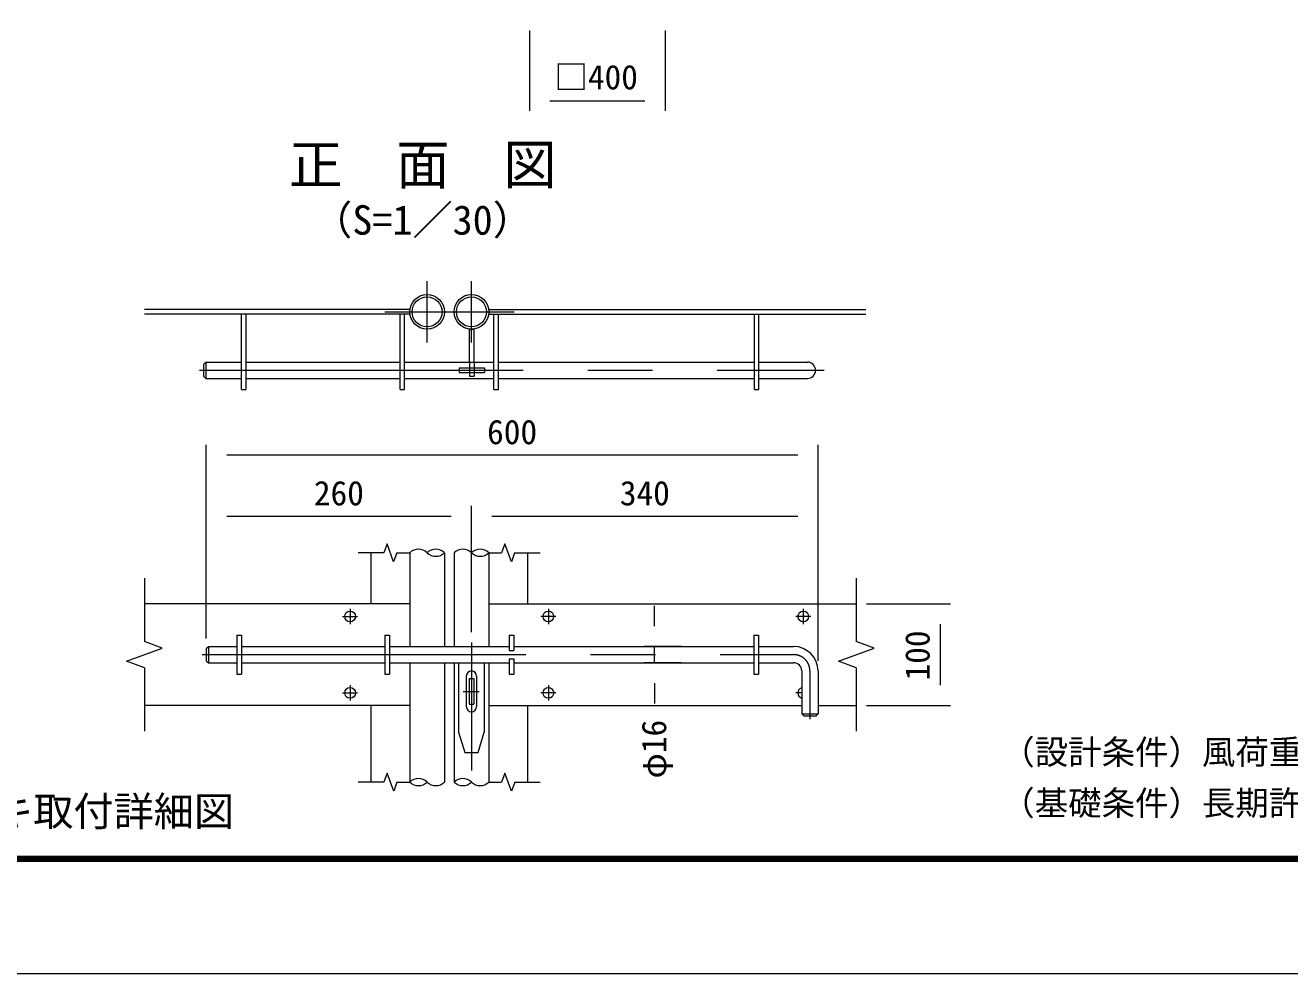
# Model space of a CAD drawing. Units: millimetres, scale not verified, with parts at other scales. Extents: x -6300 to 6300, y -4455 to 4455.
# Drawn here: x -3720 to 0, y -4455 to -1664 of the extents above; entities that cross this region are included whole.
import ezdxf
from ezdxf.enums import TextEntityAlignment as Align

# ---------------------------------------------------------------- set-up
doc = ezdxf.new("R2010")
doc.units = ezdxf.units.MM
doc.header["$LTSCALE"] = 30
doc.linetypes.add('DASHED', pattern=[7.5, 6, -1.5])
doc.linetypes.add('USER1', pattern=[50.8, 31.75, -6.35, 6.35, -6.35])
for name, color, linetype, lineweight in [('0-0_D-STR1', 1, 'Continuous', 18), ('0-1_D-STR3', 3, 'Continuous', 13), ('0-2_D-BMK', 2, 'USER1', 13), ('0-6_D-STR-DIM', 7, 'Continuous', 9), ('0-9_D-TTL-TXT', 7, 'Continuous', 18), ('0-C_D-TTL', 7, 'Continuous', 9)]:
    doc.layers.add(name, color=color, linetype=linetype, lineweight=lineweight)
doc.styles.add('ＭＳ ゴシック', font='')
doc.styles.get('ＭＳ ゴシック').set_extended_font_data('MS Gothic')

msp = doc.modelspace()

# ---------------------------------------------------------------- linework, layer by layer
at = {"layer": '0-0_D-STR1'}
for p, q in [((-2588.78, -2500.72), (-3370.1, -2500.72)), ((-2588.78, -2514.22), (-3370.1, -2514.22)), ((-2357.18, -2500.72), (-1247.59, -2500.72)), ((-2357.18, -2514.22), (-1247.59, -2514.22)), ((-2703.23, -3216.1), (-2703.23, -3366.1)), ((-2589.23, -3216.1), (-2589.23, -3492.1)), ((-2487.23, -3216.1), (-2487.23, -3492.1)), ((-2458.73, -3216.1), (-2458.73, -3492.1)), ((-2356.73, -3216.1), (-2356.73, -3492.1)), ((-2242.73, -3216.1), (-2242.73, -3366.1)), ((-2589.23, -3366.1), (-3370.1, -3366.1)), ((-2356.73, -3366.1), (-1275.23, -3366.1)), ((-2589.23, -3540.1), (-2589.23, -3891.1)), ((-2487.23, -3540.1), (-2487.23, -3891.1)), ((-2458.73, -3540.1), (-2458.73, -3891.1)), ((-2356.73, -3540.1), (-2356.73, -3891.1)), ((-2589.23, -3666.1), (-3370.1, -3666.1)), ((-2703.23, -3666.1), (-2703.23, -3891.1)), ((-2356.73, -3666.1), (-1435.73, -3666.1)), ((-2242.73, -3666.1), (-2242.73, -3891.1)), ((-1387.73, -3666.1), (-1275.23, -3666.1))]:
    msp.add_line(p, q, dxfattribs=at)
for centre, radius in [((-2538.23, -2507.47), 51), ((-2538.23, -2507.47), 44.1), ((-2407.73, -2507.47), 51), ((-2407.73, -2507.47), 44.1)]:
    msp.add_circle(centre, radius, dxfattribs=at)
at = {"layer": '0-1_D-STR3'}
for p, q in [((-3084.23, -2736.22), (-3084.23, -2514.22)), ((-3070.73, -2736.22), (-3070.73, -2514.22)), ((-2617.73, -2736.22), (-2617.73, -2514.22)), ((-2604.23, -2736.22), (-2604.23, -2514.22)), ((-2341.73, -2736.22), (-2341.73, -2514.22)), ((-2328.23, -2736.22), (-2328.23, -2514.22)), ((-1575.23, -2736.22), (-1575.23, -2514.22)), ((-1561.73, -2736.22), (-1561.73, -2514.22)), ((-2412.98, -2558.47), (-2399.48, -2558.47)), ((-2412.98, -2655.22), (-2412.98, -2558.47)), ((-2399.48, -2655.22), (-2399.48, -2558.47)), ((-3195.23, -2661.22), (-3189.23, -2655.22)), ((-3195.23, -2697.22), (-3195.23, -2661.22)), ((-3189.23, -2655.22), (-3084.23, -2655.22)), ((-3189.23, -2655.22), (-3189.23, -2703.22)), ((-3070.73, -2655.22), (-2617.73, -2655.22)), ((-2604.23, -2655.22), (-2341.73, -2655.22)), ((-2328.23, -2655.22), (-1575.23, -2655.22)), ((-1561.73, -2655.22), (-1419.23, -2655.22)), ((-3195.23, -2697.22), (-3189.23, -2703.22)), ((-3189.23, -2703.22), (-3084.23, -2703.22)), ((-3070.73, -2703.22), (-2617.73, -2703.22)), ((-2604.23, -2703.22), (-2341.73, -2703.22)), ((-2328.23, -2703.22), (-1575.23, -2703.22)), ((-1561.73, -2703.22), (-1419.23, -2703.22)), ((-3084.23, -2736.22), (-3070.73, -2736.22)), ((-2617.73, -2736.22), (-2604.23, -2736.22)), ((-2341.73, -2736.22), (-2328.23, -2736.22)), ((-1575.23, -2736.22), (-1561.73, -2736.22)), ((-3097.73, -3459.1), (-3084.23, -3459.1)), ((-3097.73, -3459.1), (-3097.73, -3573.1)), ((-3084.23, -3459.1), (-3084.23, -3573.1)), ((-2662.73, -3459.1), (-2662.73, -3573.1)), ((-2662.73, -3459.1), (-2649.23, -3459.1)), ((-2649.23, -3459.1), (-2649.23, -3573.1)), ((-2296.73, -3459.1), (-2296.73, -3504.1)), ((-2296.73, -3459.1), (-2283.23, -3459.1)), ((-2283.23, -3459.1), (-2283.23, -3504.1)), ((-1576.73, -3459.1), (-1576.73, -3573.1)), ((-1576.73, -3459.1), (-1563.23, -3459.1)), ((-1563.23, -3459.1), (-1563.23, -3573.1)), ((-3187.73, -3498.1), (-3181.73, -3492.1)), ((-3181.73, -3492.1), (-3097.73, -3492.1)), ((-3181.73, -3492.1), (-3181.73, -3540.1)), ((-3084.23, -3492.1), (-2662.73, -3492.1)), ((-2649.23, -3492.1), (-2296.73, -3492.1)), ((-2283.23, -3492.1), (-1576.73, -3492.1)), ((-1563.23, -3492.1), (-1459.73, -3492.1)), ((-3187.73, -3498.1), (-3187.73, -3534.1)), ((-3187.73, -3534.1), (-3181.73, -3540.1)), ((-2296.73, -3504.1), (-2283.23, -3504.1)), ((-2296.73, -3528.1), (-2296.73, -3573.1)), ((-3181.73, -3540.1), (-3097.73, -3540.1)), ((-3084.23, -3540.1), (-2662.73, -3540.1)), ((-2649.23, -3540.1), (-2296.73, -3540.1)), ((-2445.23, -3540.1), (-2445.23, -3744.1)), ((-2370.23, -3540.1), (-2370.23, -3744.1)), ((-2283.23, -3540.1), (-1576.73, -3540.1)), ((-1563.23, -3540.1), (-1459.73, -3540.1)), ((-1387.73, -3564.1), (-1387.73, -3690.1)), ((-3097.73, -3573.1), (-3084.23, -3573.1)), ((-2662.73, -3573.1), (-2649.23, -3573.1)), ((-2422.73, -3579.1), (-2422.73, -3669.1)), ((-2414.48, -3586.6), (-2400.98, -3586.6)), ((-2414.48, -3586.6), (-2414.48, -3661.6)), ((-2400.98, -3586.6), (-2400.98, -3661.6)), ((-2392.73, -3579.1), (-2392.73, -3669.1)), ((-2296.73, -3573.1), (-2283.23, -3573.1)), ((-1576.73, -3573.1), (-1563.23, -3573.1)), ((-2414.48, -3661.6), (-2400.98, -3661.6)), ((-1435.73, -3690.1), (-1387.73, -3690.1)), ((-1429.73, -3696.1), (-1393.73, -3696.1)), ((-1393.73, -3696.1), (-1387.73, -3690.1)), ((-2445.23, -3744.1), (-2427.23, -3804.1)), ((-2388.23, -3804.1), (-2370.23, -3744.1)), ((-2427.23, -3804.1), (-2388.23, -3804.1))]:
    msp.add_line(p, q, dxfattribs=at)
at = {"layer": '0-1_D-STR3', "color": 4, "linetype": 'DASHED', "lineweight": 9}
for p, q in [((-2443.73, -2672.47), (-2368.73, -2672.47)), ((-2443.73, -2672.47), (-2443.73, -2685.97)), ((-2412.98, -2655.22), (-2412.98, -2696.47)), ((-2399.48, -2655.22), (-2399.48, -2696.47)), ((-2368.73, -2672.47), (-2368.73, -2685.97)), ((-2443.73, -2685.97), (-2368.73, -2685.97)), ((-2412.98, -2696.47), (-2399.48, -2696.47))]:
    msp.add_line(p, q, dxfattribs=at)
at = {"layer": '0-1_D-STR3'}
for points in [[(-2296.73, -3528.1), (-2283.23, -3528.1), (-2283.23, -3573.1)], [(-1435.73, -3564.1), (-1435.73, -3690.1), (-1429.73, -3696.1)]]:
    msp.add_lwpolyline(points, dxfattribs=at)
for centre in [(-2764.73, -3403.6), (-2181.23, -3403.6), (-1431.23, -3403.6), (-2764.73, -3628.6), (-2181.23, -3628.6)]:
    msp.add_circle(centre, 15.75, dxfattribs=at)
for centre, radius, start, end in [((-1419.23, -2679.22), 24, 270, 90), ((-1459.73, -3564.1), 72, 0, 90), ((-2407.73, -3579.1), 15, 0, 180), ((-1459.73, -3564.1), 24, 0, 90), ((-1431.23, -3628.6), 15.75, 106.60155, 253.39845), ((-2407.73, -3669.1), 15, 180, 0)]:
    msp.add_arc(centre, radius, start, end, dxfattribs=at)
at = {"layer": '0-2_D-BMK'}
for p, q in [((-2538.23, -2597.47), (-2538.23, -2417.47)), ((-2407.73, -2597.47), (-2407.73, -2417.47)), ((-2662.73, -2507.47), (-2281.73, -2507.47)), ((-3208.25, -2679.22), (-1369.41, -2679.22)), ((-2764.73, -3381.28), (-2764.73, -3425.92)), ((-2181.23, -3381.28), (-2181.23, -3425.92)), ((-1431.23, -3381.28), (-1431.23, -3425.92)), ((-2787.05, -3403.6), (-2742.41, -3403.6)), ((-2158.91, -3403.6), (-2203.55, -3403.6)), ((-1408.91, -3403.6), (-1453.55, -3403.6)), ((-2407.73, -3480.03), (-2407.73, -3856.64)), ((-3200.05, -3516.1), (-1459.73, -3516.1)), ((-1411.73, -3564.1), (-1411.73, -3705.89)), ((-2764.73, -3606.28), (-2764.73, -3650.92)), ((-2181.23, -3606.28), (-2181.23, -3650.92)), ((-2787.05, -3628.6), (-2742.41, -3628.6)), ((-2432.01, -3624.1), (-2385.37, -3624.1)), ((-2158.91, -3628.6), (-2203.55, -3628.6)), ((-1435.73, -3628.6), (-1453.55, -3628.6))]:
    msp.add_line(p, q, dxfattribs=at)
msp.add_arc((-1459.73, -3564.1), 48, 0, 90, dxfattribs=at)
at = {"layer": '0-6_D-STR-DIM'}
for p, q in [((-2237.15, -1679.05), (-2237.15, -1915.98)), ((-1837.15, -1679.05), (-1837.15, -1915.98)), ((-2177.15, -1885.98), (-1897.15, -1885.98)), ((-3187.73, -3468.1), (-3187.73, -2898.57)), ((-1387.73, -3534.1), (-1387.73, -2898.57)), ((-3127.73, -2928.57), (-1447.73, -2928.57)), ((-3187.73, -3468.1), (-3187.73, -3078.57)), ((-2407.73, -3450.03), (-2407.73, -3078.57)), ((-2407.73, -3450.03), (-2407.73, -3078.57)), ((-1387.73, -3534.1), (-1387.73, -3078.57)), ((-3127.73, -3108.57), (-2467.73, -3108.57)), ((-2347.73, -3108.57), (-1447.73, -3108.57)), ((-2655.85, -3189.67), (-2665.47, -3216.1)), ((-2636.61, -3242.53), (-2655.85, -3189.67)), ((-2309.35, -3189.67), (-2318.97, -3216.1)), ((-2290.11, -3242.53), (-2309.35, -3189.67)), ((-2665.47, -3216.1), (-2740.73, -3216.1)), ((-2626.99, -3216.1), (-2636.61, -3242.53)), ((-2626.99, -3216.1), (-2589.23, -3216.1)), ((-2356.73, -3216.1), (-2318.97, -3216.1)), ((-2280.49, -3216.1), (-2290.11, -3242.53)), ((-2280.49, -3216.1), (-2205.23, -3216.1)), ((-3370.1, -3291.1), (-3370.1, -3477.62)), ((-1275.23, -3291.1), (-1275.23, -3477.62)), ((-1869.04, -3432.1), (-1869.04, -3372.1)), ((-1245.23, -3366.1), (-997.6, -3366.1)), ((-1027.6, -3606.1), (-1027.6, -3426.1)), ((-3422.96, -3535.34), (-3317.24, -3496.86)), ((-3317.24, -3496.86), (-3370.1, -3477.62)), ((-1789.62, -3492.1), (-1899.04, -3492.1)), ((-1869.04, -3540.1), (-1869.04, -3492.1)), ((-1328.09, -3535.34), (-1222.37, -3496.86)), ((-1222.37, -3496.86), (-1275.23, -3477.62)), ((-3370.1, -3554.58), (-3422.96, -3535.34)), ((-3370.1, -3554.58), (-3370.1, -3741.1)), ((-1789.62, -3540.1), (-1899.04, -3540.1)), ((-1275.23, -3554.58), (-1328.09, -3535.34)), ((-1275.23, -3554.58), (-1275.23, -3741.1)), ((-1869.04, -3600.1), (-1869.04, -3660.1)), ((-1245.23, -3666.1), (-997.6, -3666.1)), ((-2655.72, -3864.67), (-2665.34, -3891.1)), ((-2636.48, -3917.53), (-2655.72, -3864.67)), ((-2309.22, -3864.67), (-2318.84, -3891.1)), ((-2289.98, -3917.53), (-2309.22, -3864.67)), ((-2665.6, -3891.1), (-2740.86, -3891.1)), ((-2626.86, -3891.1), (-2636.48, -3917.53)), ((-2626.86, -3891.1), (-2589.23, -3891.1)), ((-2356.6, -3891.1), (-2318.84, -3891.1)), ((-2280.36, -3891.1), (-2289.98, -3917.53)), ((-2280.36, -3891.1), (-2205.1, -3891.1))]:
    msp.add_line(p, q, dxfattribs=at)
for centre, start, end in [((-2563.73, -3241.76), 45.18146, 134.81854), ((-2512.73, -3241.76), 45.18146, 134.81854), ((-2512.73, -3190.44), 225.18146, 314.81854), ((-2433.23, -3241.76), 45.18146, 134.81854), ((-2382.23, -3241.76), 45.18146, 134.81854), ((-2382.23, -3190.44), 225.18146, 314.81854), ((-2563.73, -3916.76), 45.18146, 134.81854), ((-2563.73, -3865.44), 225.18146, 314.81854), ((-2512.73, -3865.44), 225.18146, 314.81854), ((-2433.23, -3916.76), 45.18146, 134.81854), ((-2433.23, -3865.44), 225.18146, 314.81854), ((-2382.23, -3865.44), 225.18146, 314.81854)]:
    msp.add_arc(centre, 36.18, start, end, dxfattribs=at)
at = {"layer": '0-C_D-TTL', "color": 2, "lineweight": 18}
msp.add_lwpolyline([(-6300, 4455), (6300, 4455), (6300, -4455), (-6300, -4455)], close=True, dxfattribs=at)
at = {"layer": '0-C_D-TTL'}
for points in [[(-5895, 4125), (5895, 4125), (5895, -4125), (-5895, -4125)], [(-5891.25, 4121.25), (5891.25, 4121.25), (5891.25, -4121.25), (-5891.25, -4121.25)], [(-5887.5, 4117.5), (5887.5, 4117.5), (5887.5, -4117.5), (-5887.5, -4117.5)], [(-5883.75, 4113.75), (5883.75, 4113.75), (5883.75, -4113.75), (-5883.75, -4113.75)], [(-5880, 4110), (5880, 4110), (5880, -4110), (-5880, -4110)]]:
    msp.add_lwpolyline(points, close=True, dxfattribs=at)

# ---------------------------------------------------------------- texts
at = {"layer": '0-6_D-STR-DIM', "style": 'ＭＳ ゴシック'}
for s, p in [('□400', (-2163.37, -1874.35)), ('600', (-2361.6, -2918.45)), ('260', (-2871.23, -3098.45)), ('340', (-1971.04, -3098.45))]:
    msp.add_text(s, height=72.14, dxfattribs=at).set_placement(p, align=Align.BOTTOM_LEFT)
for s, p in [('100', (-1037.72, -3592.07)), ('φ16', (-1812.95, -3880.53))]:
    msp.add_text(s, height=72.14, rotation=90, dxfattribs=at).set_placement(p, align=Align.BOTTOM_LEFT)
at = {"layer": '0-9_D-TTL-TXT', "style": 'ＭＳ ゴシック'}
for s, height, p in [('正\u3000面\u3000図', 115.5, (-2944.49, -2166.43)), ('（S=1／30）', 86.66, (-2876.27, -2306.22)), ('（設計条件）風荷重：昭和57年改正 建築基準法・同施行令に基づく風圧力に準拠。', 72.14, (-848.67, -3860.4)), ('（基礎条件）長期許容地耐力98kN/㎡ の場合。', 72.14, (-848.67, -4010.4)), ('カンヌキ取付詳細図', 86.66, (-4169.73, -4046.4))]:
    msp.add_text(s, height=height, dxfattribs=at).set_placement(p, align=Align.BOTTOM_LEFT)

doc.saveas('drawing.dxf')
